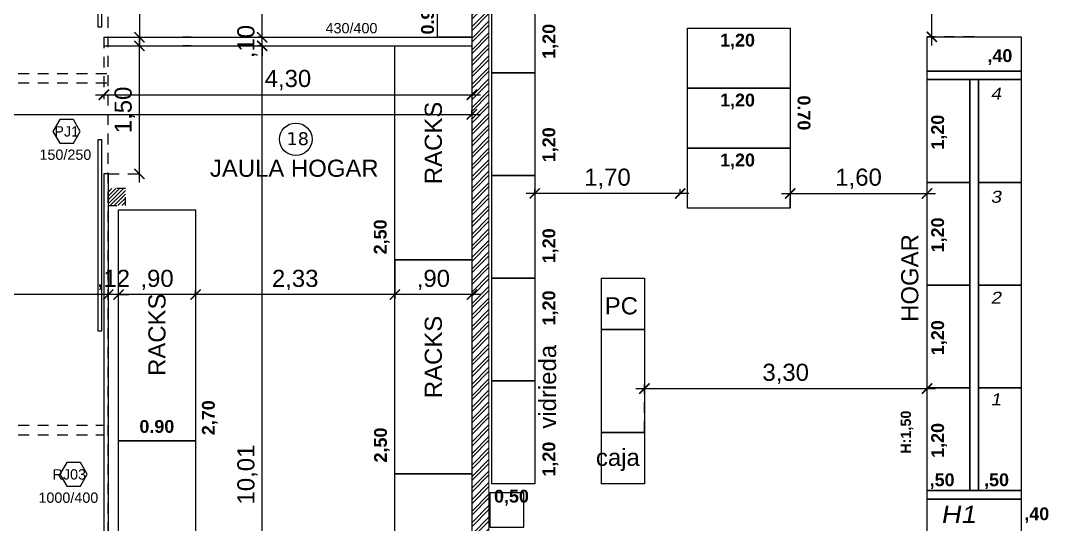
# Model space of a CAD drawing. Header units: metres. Extents: x 1166 to 1459, y -137 to 62.
# Drawn here: x 1274.88 to 1286.89, y -26.49 to -20.61 of the extents above; entities that cross this region are included whole.
import ezdxf

# ---------------------------------------------------------------- set-up
doc = ezdxf.new("R2010")
doc.units = ezdxf.units.M
doc.header["$LTSCALE"] = 0.508
doc.header["$PDMODE"] = 1
doc.header["$PDSIZE"] = -2
doc.linetypes.add('HIDDEN', pattern=[0.375, 0.25, -0.125])
doc.linetypes.add('HIDDEN2', pattern=[0.1875, 0.125, -0.0625])
doc.layers.get('0').update_dxf_attribs({"color": 9})
doc.layers.get('Defpoints').update_dxf_attribs({"color": 9})
for name, color, linetype in [('1-PROY', 9, 'HIDDEN'), ('2-Desig-Carp', 9, 'Continuous'), ('2-texto', 9, 'Continuous'), ('3-tabiques', 9, 'Continuous'), ('4-carpinterias', 9, 'Continuous'), ('7-equipamiento', 9, 'Continuous'), ('8-cota equipam.', 9, 'Continuous'), ('8-cotas-100', 9, 'Continuous'), ('9-Hatch', 9, 'Continuous'), ('arq carpinterias', 9, 'Continuous'), ('Estructura', 9, 'HIDDEN2')]:
    doc.layers.add(name, color=color, linetype=linetype)
doc.styles.add('ARIAL', font='arial.ttf', dxfattribs={"width": 1.15, "oblique": 10})
doc.styles.add('Helvetica (bold)', font='')
doc.styles.add('swiss', font='swissel.ttf')
doc.styles.get('Helvetica (bold)').set_extended_font_data('Helvetica', bold=True)
doc.dimstyles.new('dim-100', dxfattribs={"dimtxt": 0.2, "dimasz": 0.12, "dimexe": 0.05, "dimexo": 0, "dimgap": 0.05, "dimtad": 1, "dimzin": 4, "dimtxsty": 'swiss', "dimblk": 'ARCHTICK', "dimcen": 0.5, "dimdle": 0.1, "dimclrd": 256, "dimclre": 252, "dimclrt": 256, "dimadec": 0, "dimazin": 0, "dimtfac": 1, "dimtix": 1, "dimtmove": 2, "dimatfit": 3, "dimldrblk": 'OPEN30', "dimfxl": 0.05, "dimtolj": 1, "dimtzin": 0, "dimarcsym": 0})

# ---------------------------------------------------------------- blocks, each defined once
blk = doc.blocks.new('_ARCHTICK')
at = {"color": 0, "linetype": 'ByBlock', "const_width": 0.15}
blk.add_lwpolyline([(-0.5, -0.5), (0.5, 0.5)], dxfattribs=at)
blk = doc.blocks.new('*D123')
at = {"layer": '8-cotas-100', "color": 252, "linetype": 'HIDDEN', "lineweight": -2, "transparency": 16777216}
for p, q in [((1283.874, -22.797), (1283.874, -22.577)), ((1285.474, -22.797), (1285.474, -22.577))]:
    blk.add_line(p, q, dxfattribs=at)
at = {"layer": '8-cotas-100', "linetype": 'Continuous', "lineweight": -2, "transparency": 16777216}
blk.add_line((1283.774, -22.627), (1285.574, -22.627), dxfattribs=at)
at = {"layer": 'Defpoints', "color": 0, "linetype": 'Continuous', "transparency": 16777216}
for p in [(1285.474, -22.627), (1283.874, -22.797), (1285.474, -22.797)]:
    blk.add_point(p, dxfattribs=at)
at = {"layer": '8-cotas-100', "linetype": 'Continuous', "lineweight": -2, "transparency": 16777216, "xscale": 0.12, "yscale": 0.12, "zscale": 0.12, "rotation": 180}
blk.add_blockref('_ARCHTICK', (1283.874, -22.627), dxfattribs=at)
at = {"layer": '8-cotas-100', "linetype": 'Continuous', "lineweight": -2, "transparency": 16777216, "xscale": 0.12, "yscale": 0.12, "zscale": 0.12}
blk.add_blockref('_ARCHTICK', (1285.474, -22.627), dxfattribs=at)
at = {"layer": '8-cotas-100', "linetype": 'Continuous', "lineweight": 0, "transparency": 16777216, "insert": (1284.674, -22.455), "char_height": 0.2, "attachment_point": 5, "style": 'swiss'}
blk.add_mtext('\\A1;1,60', dxfattribs=at)
blk = doc.blocks.new('_Open30')
at = {"color": 0, "linetype": 'ByBlock', "lineweight": -2}
for p, q in [((-1, 0.27), (0, 0)), ((0, 0), (-1, -0.27)), ((0, 0), (-1, 0))]:
    blk.add_line(p, q, dxfattribs=at)
blk = doc.blocks.new('*D124')
at = {"layer": '8-cotas-100', "color": 252, "linetype": 'HIDDEN', "lineweight": -2, "transparency": 16777216}
for p, q in [((1280.889, -22.627), (1280.889, -22.577)), ((1282.589, -22.627), (1282.589, -22.577))]:
    blk.add_line(p, q, dxfattribs=at)
at = {"layer": '8-cotas-100', "linetype": 'Continuous', "lineweight": -2, "transparency": 16777216}
blk.add_line((1282.689, -22.627), (1280.789, -22.627), dxfattribs=at)
at = {"layer": 'Defpoints', "color": 0, "linetype": 'Continuous', "transparency": 16777216}
for p in [(1280.889, -22.627), (1280.889, -22.627), (1282.589, -22.627)]:
    blk.add_point(p, dxfattribs=at)
at = {"layer": '8-cotas-100', "linetype": 'Continuous', "lineweight": -2, "transparency": 16777216, "xscale": 0.12, "yscale": 0.12, "zscale": 0.12, "rotation": 180}
blk.add_blockref('_ARCHTICK', (1280.889, -22.627), dxfattribs=at)
at = {"layer": '8-cotas-100', "linetype": 'Continuous', "lineweight": -2, "transparency": 16777216, "xscale": 0.12, "yscale": 0.12, "zscale": 0.12}
blk.add_blockref('_ARCHTICK', (1282.589, -22.627), dxfattribs=at)
at = {"layer": '8-cotas-100', "linetype": 'Continuous', "lineweight": 0, "transparency": 16777216, "insert": (1281.739, -22.455), "char_height": 0.2, "attachment_point": 5, "style": 'swiss'}
blk.add_mtext('\\A1;1,70', dxfattribs=at)
blk = doc.blocks.new('*D125')
at = {"layer": '8-cotas-100', "color": 252, "linetype": 'HIDDEN', "lineweight": -2, "transparency": 16777216}
for p, q in [((1282.171, -25.417), (1282.171, -24.856)), ((1285.474, -25.497), (1285.474, -24.856))]:
    blk.add_line(p, q, dxfattribs=at)
at = {"layer": '8-cotas-100', "linetype": 'Continuous', "lineweight": -2, "transparency": 16777216}
blk.add_line((1282.071, -24.906), (1285.574, -24.906), dxfattribs=at)
at = {"layer": 'Defpoints', "color": 0, "linetype": 'Continuous', "transparency": 16777216}
for p in [(1285.474, -24.906), (1282.171, -25.417), (1285.474, -25.497)]:
    blk.add_point(p, dxfattribs=at)
at = {"layer": '8-cotas-100', "linetype": 'Continuous', "lineweight": -2, "transparency": 16777216, "xscale": 0.12, "yscale": 0.12, "zscale": 0.12, "rotation": 180}
blk.add_blockref('_ARCHTICK', (1282.171, -24.906), dxfattribs=at)
at = {"layer": '8-cotas-100', "linetype": 'Continuous', "lineweight": -2, "transparency": 16777216, "xscale": 0.12, "yscale": 0.12, "zscale": 0.12}
blk.add_blockref('_ARCHTICK', (1285.474, -24.906), dxfattribs=at)
at = {"layer": '8-cotas-100', "linetype": 'Continuous', "lineweight": 0, "transparency": 16777216, "insert": (1283.822, -24.734), "char_height": 0.2, "attachment_point": 5, "style": 'swiss'}
blk.add_mtext('\\A1;3,30', dxfattribs=at)
blk = doc.blocks.new('*D141')
at = {"layer": '8-cotas-100', "color": 252, "linetype": 'HIDDEN', "lineweight": -2, "transparency": 16777216}
for p, q in [((1286.024, -18.617), (1285.48, -18.617)), ((1286.024, -20.797), (1285.48, -20.797))]:
    blk.add_line(p, q, dxfattribs=at)
at = {"layer": '8-cotas-100', "linetype": 'Continuous', "lineweight": -2, "transparency": 16777216}
blk.add_line((1285.53, -20.897), (1285.53, -18.517), dxfattribs=at)
at = {"layer": 'Defpoints', "color": 0, "linetype": 'Continuous', "transparency": 16777216}
for p in [(1285.53, -18.617), (1286.024, -18.617), (1286.024, -20.797)]:
    blk.add_point(p, dxfattribs=at)
at = {"layer": '8-cotas-100', "linetype": 'Continuous', "lineweight": -2, "transparency": 16777216, "xscale": 0.12, "yscale": 0.12, "zscale": 0.12}
for p, rotation in [((1285.53, -18.617), 90), ((1285.53, -20.797), 270)]:
    blk.add_blockref('_ARCHTICK', p, dxfattribs=dict(at, rotation=rotation))
at = {"layer": '8-cotas-100', "linetype": 'Continuous', "lineweight": 0, "transparency": 16777216, "insert": (1285.358, -19.707), "char_height": 0.2, "attachment_point": 5, "rotation": 90, "style": 'swiss'}
blk.add_mtext('\\A1;2,18', dxfattribs=at)
blk = doc.blocks.new('*D363')
at = {"layer": '8-cotas-100', "color": 252, "lineweight": -2, "transparency": 16777216}
for p, q in [((1277.703, -20.903), (1277.653, -20.903)), ((1277.703, -30.917), (1277.653, -30.917))]:
    blk.add_line(p, q, dxfattribs=at)
at = {"layer": '8-cotas-100', "lineweight": -2, "transparency": 16777216}
blk.add_line((1277.703, -31.017), (1277.703, -20.803), dxfattribs=at)
at = {"layer": 'Defpoints', "color": 0, "transparency": 16777216}
for p in [(1277.703, -20.903), (1277.703, -20.903), (1277.703, -30.917)]:
    blk.add_point(p, dxfattribs=at)
at = {"layer": '8-cotas-100', "lineweight": -2, "transparency": 16777216, "xscale": 0.12, "yscale": 0.12, "zscale": 0.12}
for p, rotation in [((1277.703, -20.903), 90), ((1277.703, -30.917), 270)]:
    blk.add_blockref('_ARCHTICK', p, dxfattribs=dict(at, rotation=rotation))
at = {"layer": '8-cotas-100', "transparency": 16777216, "insert": (1277.531, -25.91), "char_height": 0.2, "attachment_point": 5, "rotation": 90, "style": 'swiss'}
blk.add_mtext('\\A1;10,01', dxfattribs=at)
blk = doc.blocks.new('*D364')
at = {"layer": '8-cotas-100', "lineweight": -2, "transparency": 16777216}
for p, q in [((1277.703, -20.803), (1277.703, -20.683)), ((1277.703, -20.903), (1277.703, -20.803)), ((1277.703, -20.903), (1277.703, -21.023))]:
    blk.add_line(p, q, dxfattribs=at)
at = {"layer": '8-cotas-100', "color": 252, "lineweight": -2, "transparency": 16777216}
for p, q in [((1277.703, -20.803), (1277.653, -20.803)), ((1277.703, -20.903), (1277.653, -20.903))]:
    blk.add_line(p, q, dxfattribs=at)
at = {"layer": 'Defpoints', "color": 0, "transparency": 16777216}
for p in [(1277.703, -20.803), (1277.703, -20.803), (1277.703, -20.903)]:
    blk.add_point(p, dxfattribs=at)
at = {"layer": '8-cotas-100', "lineweight": -2, "transparency": 16777216, "xscale": 0.12, "yscale": 0.12, "zscale": 0.12}
for p, rotation in [((1277.703, -20.803), 270), ((1277.703, -20.903), 90)]:
    blk.add_blockref('_ARCHTICK', p, dxfattribs=dict(at, rotation=rotation))
at = {"layer": '8-cotas-100', "transparency": 16777216, "insert": (1277.531, -20.853), "char_height": 0.2, "attachment_point": 5, "rotation": 90, "style": 'swiss'}
blk.add_mtext('\\A1;,10', dxfattribs=at)
blk = doc.blocks.new('*D365')
at = {"layer": '8-cotas-100', "lineweight": -2, "transparency": 16777216}
blk.add_line((1277.703, -20.903), (1277.703, -14.403), dxfattribs=at)
at = {"layer": '8-cotas-100', "color": 252, "lineweight": -2, "transparency": 16777216}
for p, q in [((1277.703, -14.503), (1277.653, -14.503)), ((1277.703, -20.803), (1277.653, -20.803))]:
    blk.add_line(p, q, dxfattribs=at)
at = {"layer": 'Defpoints', "color": 0, "transparency": 16777216}
for p in [(1277.703, -14.503), (1277.703, -14.503), (1277.703, -20.803)]:
    blk.add_point(p, dxfattribs=at)
at = {"layer": '8-cotas-100', "lineweight": -2, "transparency": 16777216, "xscale": 0.12, "yscale": 0.12, "zscale": 0.12}
for p, rotation in [((1277.703, -14.503), 90), ((1277.703, -20.803), 270)]:
    blk.add_blockref('_ARCHTICK', p, dxfattribs=dict(at, rotation=rotation))
at = {"layer": '8-cotas-100', "transparency": 16777216, "insert": (1277.531, -17.653), "char_height": 0.2, "attachment_point": 5, "rotation": 90, "style": 'swiss'}
blk.add_mtext('\\A1;6,30', dxfattribs=at)
blk = doc.blocks.new('*D376')
at = {"layer": '8-cotas-100', "color": 252, "lineweight": -2, "transparency": 16777216}
for p, q in [((1279.254, -23.403), (1279.254, -23.858)), ((1280.154, -23.403), (1280.154, -23.858))]:
    blk.add_line(p, q, dxfattribs=at)
at = {"layer": '8-cotas-100', "lineweight": -2, "transparency": 16777216}
blk.add_line((1280.254, -23.808), (1279.154, -23.808), dxfattribs=at)
at = {"layer": 'Defpoints', "color": 0, "transparency": 16777216}
for p in [(1279.254, -23.403), (1280.154, -23.403), (1279.254, -23.808)]:
    blk.add_point(p, dxfattribs=at)
at = {"layer": '8-cotas-100', "lineweight": -2, "transparency": 16777216, "xscale": 0.12, "yscale": 0.12, "zscale": 0.12, "rotation": 180}
blk.add_blockref('_ARCHTICK', (1279.254, -23.808), dxfattribs=at)
at = {"layer": '8-cotas-100', "lineweight": -2, "transparency": 16777216, "xscale": 0.12, "yscale": 0.12, "zscale": 0.12}
blk.add_blockref('_ARCHTICK', (1280.154, -23.808), dxfattribs=at)
at = {"layer": '8-cotas-100', "transparency": 16777216, "insert": (1279.704, -23.637), "char_height": 0.2, "attachment_point": 5, "style": 'swiss'}
blk.add_mtext('\\A1;,90', dxfattribs=at)
blk = doc.blocks.new('*D377')
at = {"layer": '8-cotas-100', "color": 252, "lineweight": -2, "transparency": 16777216}
for p, q in [((1279.254, -23.403), (1279.254, -23.858)), ((1276.924, -23.808), (1276.924, -23.758))]:
    blk.add_line(p, q, dxfattribs=at)
at = {"layer": '8-cotas-100', "lineweight": -2, "transparency": 16777216}
blk.add_line((1279.354, -23.808), (1276.824, -23.808), dxfattribs=at)
at = {"layer": 'Defpoints', "color": 0, "transparency": 16777216}
for p in [(1279.254, -23.403), (1276.924, -23.808), (1276.924, -23.808)]:
    blk.add_point(p, dxfattribs=at)
at = {"layer": '8-cotas-100', "lineweight": -2, "transparency": 16777216, "xscale": 0.12, "yscale": 0.12, "zscale": 0.12, "rotation": 180}
blk.add_blockref('_ARCHTICK', (1276.924, -23.808), dxfattribs=at)
at = {"layer": '8-cotas-100', "lineweight": -2, "transparency": 16777216, "xscale": 0.12, "yscale": 0.12, "zscale": 0.12}
blk.add_blockref('_ARCHTICK', (1279.254, -23.808), dxfattribs=at)
at = {"layer": '8-cotas-100', "transparency": 16777216, "insert": (1278.089, -23.637), "char_height": 0.2, "attachment_point": 5, "style": 'swiss'}
blk.add_mtext('\\A1;2,33', dxfattribs=at)
blk = doc.blocks.new('*D378')
at = {"layer": '8-cotas-100', "color": 252, "lineweight": -2, "transparency": 16777216}
for p, q in [((1276.024, -23.808), (1276.024, -23.758)), ((1276.924, -23.808), (1276.924, -23.758))]:
    blk.add_line(p, q, dxfattribs=at)
at = {"layer": '8-cotas-100', "lineweight": -2, "transparency": 16777216}
blk.add_line((1277.024, -23.808), (1275.924, -23.808), dxfattribs=at)
at = {"layer": 'Defpoints', "color": 0, "transparency": 16777216}
for p in [(1276.024, -23.808), (1276.024, -23.808), (1276.924, -23.808)]:
    blk.add_point(p, dxfattribs=at)
at = {"layer": '8-cotas-100', "lineweight": -2, "transparency": 16777216, "xscale": 0.12, "yscale": 0.12, "zscale": 0.12, "rotation": 180}
blk.add_blockref('_ARCHTICK', (1276.024, -23.808), dxfattribs=at)
at = {"layer": '8-cotas-100', "lineweight": -2, "transparency": 16777216, "xscale": 0.12, "yscale": 0.12, "zscale": 0.12}
blk.add_blockref('_ARCHTICK', (1276.924, -23.808), dxfattribs=at)
at = {"layer": '8-cotas-100', "transparency": 16777216, "insert": (1276.474, -23.637), "char_height": 0.2, "attachment_point": 5, "style": 'swiss'}
blk.add_mtext('\\A1;,90', dxfattribs=at)
blk = doc.blocks.new('*D379')
at = {"layer": '8-cotas-100', "color": 252, "lineweight": -2, "transparency": 16777216}
for p, q in [((1275.904, -23.808), (1275.904, -23.758)), ((1276.024, -23.808), (1276.024, -23.758))]:
    blk.add_line(p, q, dxfattribs=at)
at = {"layer": '8-cotas-100', "lineweight": -2, "transparency": 16777216}
for p, q in [((1275.904, -23.808), (1275.784, -23.808)), ((1276.024, -23.808), (1275.904, -23.808)), ((1276.024, -23.808), (1276.144, -23.808))]:
    blk.add_line(p, q, dxfattribs=at)
at = {"layer": 'Defpoints', "color": 0, "transparency": 16777216}
for p in [(1275.904, -23.808), (1275.904, -23.808), (1276.024, -23.808)]:
    blk.add_point(p, dxfattribs=at)
at = {"layer": '8-cotas-100', "lineweight": -2, "transparency": 16777216, "xscale": 0.12, "yscale": 0.12, "zscale": 0.12}
blk.add_blockref('_ARCHTICK', (1275.904, -23.808), dxfattribs=at)
at = {"layer": '8-cotas-100', "lineweight": -2, "transparency": 16777216, "xscale": 0.12, "yscale": 0.12, "zscale": 0.12, "rotation": 180}
blk.add_blockref('_ARCHTICK', (1276.024, -23.808), dxfattribs=at)
at = {"layer": '8-cotas-100', "transparency": 16777216, "insert": (1275.964, -23.637), "char_height": 0.2, "attachment_point": 5, "style": 'swiss'}
blk.add_mtext('\\A1;,12', dxfattribs=at)
blk = doc.blocks.new('*D389')
at = {"layer": '8-cotas-100', "color": 252, "lineweight": -2, "transparency": 16777216}
for p, q in [((1265.999, -23.808), (1265.999, -23.758)), ((1275.904, -23.808), (1275.904, -23.758))]:
    blk.add_line(p, q, dxfattribs=at)
at = {"layer": '8-cotas-100', "lineweight": -2, "transparency": 16777216}
blk.add_line((1276.004, -23.808), (1265.899, -23.808), dxfattribs=at)
at = {"layer": 'Defpoints', "color": 0, "transparency": 16777216}
for p in [(1265.999, -23.808), (1265.999, -23.808), (1275.904, -23.808)]:
    blk.add_point(p, dxfattribs=at)
at = {"layer": '8-cotas-100', "lineweight": -2, "transparency": 16777216, "xscale": 0.12, "yscale": 0.12, "zscale": 0.12, "rotation": 180}
blk.add_blockref('_ARCHTICK', (1265.999, -23.808), dxfattribs=at)
at = {"layer": '8-cotas-100', "lineweight": -2, "transparency": 16777216, "xscale": 0.12, "yscale": 0.12, "zscale": 0.12}
blk.add_blockref('_ARCHTICK', (1275.904, -23.808), dxfattribs=at)
at = {"layer": '8-cotas-100', "transparency": 16777216, "insert": (1270.951, -23.637), "char_height": 0.2, "attachment_point": 5, "style": 'swiss'}
blk.add_mtext('\\A1;9,91', dxfattribs=at)
blk = doc.blocks.new('*D394')
at = {"layer": '8-cotas-100', "lineweight": -2, "transparency": 16777216}
blk.add_line((1265.899, -21.703), (1280.254, -21.703), dxfattribs=at)
at = {"layer": '8-cotas-100', "color": 252, "lineweight": -2, "transparency": 16777216}
for p, q in [((1265.999, -21.703), (1265.999, -21.653)), ((1280.154, -21.703), (1280.154, -21.653))]:
    blk.add_line(p, q, dxfattribs=at)
at = {"layer": 'Defpoints', "color": 0, "transparency": 16777216}
for p in [(1265.999, -21.703), (1280.154, -21.703), (1280.154, -21.703)]:
    blk.add_point(p, dxfattribs=at)
at = {"layer": '8-cotas-100', "lineweight": -2, "transparency": 16777216, "xscale": 0.12, "yscale": 0.12, "zscale": 0.12, "rotation": 180}
blk.add_blockref('_ARCHTICK', (1265.999, -21.703), dxfattribs=at)
at = {"layer": '8-cotas-100', "lineweight": -2, "transparency": 16777216, "xscale": 0.12, "yscale": 0.12, "zscale": 0.12}
blk.add_blockref('_ARCHTICK', (1280.154, -21.703), dxfattribs=at)
at = {"layer": '8-cotas-100', "transparency": 16777216, "insert": (1273.076, -21.531), "char_height": 0.2, "attachment_point": 5, "style": 'swiss'}
blk.add_mtext('\\A1;14,16', dxfattribs=at)
blk = doc.blocks.new('*D539')
at = {"layer": '8-cotas-100', "color": 252, "linetype": 'HIDDEN', "lineweight": -2, "transparency": 16777216}
for p, q in [((1275.854, -20.803), (1275.854, -21.524)), ((1280.154, -20.803), (1280.154, -21.524))]:
    blk.add_line(p, q, dxfattribs=at)
at = {"layer": '8-cotas-100', "lineweight": -2, "transparency": 16777216}
blk.add_line((1275.754, -21.474), (1280.254, -21.474), dxfattribs=at)
at = {"layer": 'Defpoints', "color": 0, "transparency": 16777216}
for p in [(1275.854, -20.803), (1280.154, -20.803), (1280.154, -21.474)]:
    blk.add_point(p, dxfattribs=at)
at = {"layer": '8-cotas-100', "lineweight": -2, "transparency": 16777216, "xscale": 0.12, "yscale": 0.12, "zscale": 0.12, "rotation": 180}
blk.add_blockref('_ARCHTICK', (1275.854, -21.474), dxfattribs=at)
at = {"layer": '8-cotas-100', "lineweight": -2, "transparency": 16777216, "xscale": 0.12, "yscale": 0.12, "zscale": 0.12}
blk.add_blockref('_ARCHTICK', (1280.154, -21.474), dxfattribs=at)
at = {"layer": '8-cotas-100', "transparency": 16777216, "insert": (1278.004, -21.302), "char_height": 0.2, "attachment_point": 5, "style": 'swiss'}
blk.add_mtext('\\A1;4,30', dxfattribs=at)
blk = doc.blocks.new('*D540')
at = {"layer": '8-cotas-100', "color": 252, "linetype": 'HIDDEN', "lineweight": -2, "transparency": 16777216}
for p, q in [((1275.904, -20.903), (1276.318, -20.903)), ((1275.904, -22.399), (1276.318, -22.399))]:
    blk.add_line(p, q, dxfattribs=at)
at = {"layer": '8-cotas-100', "lineweight": -2, "transparency": 16777216}
blk.add_line((1276.268, -22.499), (1276.268, -20.803), dxfattribs=at)
at = {"layer": 'Defpoints', "color": 0, "transparency": 16777216}
for p in [(1275.904, -20.903), (1276.268, -20.903), (1275.904, -22.399)]:
    blk.add_point(p, dxfattribs=at)
at = {"layer": '8-cotas-100', "lineweight": -2, "transparency": 16777216, "xscale": 0.12, "yscale": 0.12, "zscale": 0.12}
for p, rotation in [((1276.268, -20.903), 90), ((1276.268, -22.399), 270)]:
    blk.add_blockref('_ARCHTICK', p, dxfattribs=dict(at, rotation=rotation))
at = {"layer": '8-cotas-100', "transparency": 16777216, "insert": (1276.096, -21.651), "char_height": 0.2, "attachment_point": 5, "rotation": 90, "style": 'swiss'}
blk.add_mtext('\\A1;1,50', dxfattribs=at)
blk = doc.blocks.new('*D541')
at = {"layer": '8-cotas-100', "lineweight": -2, "transparency": 16777216}
blk.add_line((1276.268, -19.203), (1276.268, -20.903), dxfattribs=at)
at = {"layer": '8-cotas-100', "color": 252, "linetype": 'HIDDEN', "lineweight": -2, "transparency": 16777216}
for p, q in [((1275.904, -19.303), (1276.318, -19.303)), ((1275.904, -20.803), (1276.318, -20.803))]:
    blk.add_line(p, q, dxfattribs=at)
at = {"layer": 'Defpoints', "color": 0, "transparency": 16777216}
for p in [(1275.904, -19.303), (1275.904, -20.803), (1276.268, -20.803)]:
    blk.add_point(p, dxfattribs=at)
at = {"layer": '8-cotas-100', "lineweight": -2, "transparency": 16777216, "xscale": 0.12, "yscale": 0.12, "zscale": 0.12}
for p, rotation in [((1276.268, -19.303), 90), ((1276.268, -20.803), 270)]:
    blk.add_blockref('_ARCHTICK', p, dxfattribs=dict(at, rotation=rotation))
at = {"layer": '8-cotas-100', "transparency": 16777216, "insert": (1276.096, -20.053), "char_height": 0.2, "attachment_point": 5, "rotation": 90, "style": 'swiss'}
blk.add_mtext('\\A1;1,50', dxfattribs=at)

msp = doc.modelspace()

# ---------------------------------------------------------------- hatches: boundary and pattern name
at = {"layer": '9-Hatch', "lineweight": 0}
h = msp.add_hatch(dxfattribs=at)
h.set_pattern_fill('ANSI32', color=256, scale=0.01)
h.paths.add_polyline_path([(1280.354, -12.371), (1280.314, -12.371), (1280.314, -12.418), (1280.304, -12.418), (1280.304, -12.371), (1280.154, -12.371), (1280.154, -12.418), (1280.154, -20.903), (1280.157, -20.903), (1280.157, -23.403), (1280.154, -33.617), (1280.154, -33.791), (1280.354, -33.792)])
at = {"layer": 'Estructura'}
h = msp.add_hatch(dxfattribs=at)
h.set_pattern_fill('ANSI31', color=256, scale=0.01)
h.set_pattern_definition([(45, (0, -16.718833), (-0.0224506403, 0.0224506403), [])])
h.paths.add_polyline_path([(1275.904, -22.769), (1276.104, -22.769), (1276.104, -22.569), (1275.904, -22.569)])

# ---------------------------------------------------------------- linework, layer by layer
at = {"layer": '1-PROY'}
for p, q in [((1275.904, -37.717), (1275.904, -0.667)), ((1265.999, -21.225), (1275.904, -21.225)), ((1265.999, -21.335), (1275.904, -21.335)), ((1265.999, -25.335), (1275.854, -25.335)), ((1265.999, -25.445), (1275.854, -25.445))]:
    msp.add_line(p, q, dxfattribs=at)
at = {"layer": '2-texto'}
msp.add_circle((1278.096, -21.994), 0.19, dxfattribs=at)
at = {"layer": '3-tabiques', "linetype": 'Continuous', "lineweight": 0}
for p, q in [((1280.154, -33.791), (1280.154, -12.371)), ((1280.354, -33.792), (1280.354, -12.371))]:
    msp.add_line(p, q, dxfattribs=at)
at = {"layer": '4-carpinterias'}
for p, q in [((1275.854, -20.803), (1280.154, -20.803)), ((1275.854, -20.803), (1275.854, -20.903)), ((1275.854, -20.903), (1280.154, -20.903)), ((1276.874, -20.803), (1276.774, -20.803)), ((1276.874, -20.903), (1276.774, -20.903)), ((1275.904, -22.399), (1275.854, -22.399)), ((1275.854, -22.399), (1275.854, -30.917)), ((1275.904, -22.399), (1275.904, -30.917))]:
    msp.add_line(p, q, dxfattribs=at)
for points in [[(1275.827, -18.445), (1275.783, -18.445), (1275.783, -20.68), (1275.827, -20.68)], [(1275.827, -21.999), (1275.783, -21.999), (1275.783, -24.233), (1275.827, -24.233)]]:
    msp.add_lwpolyline(points, close=True, dxfattribs=at)
at = {"layer": '7-equipamiento'}
for points in [[(1280.154, -20.803), (1279.754, -20.803), (1279.754, -19.903), (1280.154, -19.903)], [(1280.889, -20.017), (1280.889, -21.217), (1280.389, -21.217), (1280.389, -20.017)], [(1283.874, -21.397), (1282.674, -21.397), (1282.674, -20.697), (1283.874, -20.697)], [(1280.154, -23.403), (1280.154, -23.403), (1279.254, -23.403), (1279.254, -23.403), (1279.254, -20.903), (1279.254, -20.903), (1280.154, -20.903), (1280.154, -20.903)], [(1286.574, -20.797), (1286.574, -21.197), (1285.474, -21.197), (1285.474, -20.797)], [(1280.889, -21.217), (1280.889, -22.417), (1280.389, -22.417), (1280.389, -21.217)], [(1286.574, -21.197), (1286.574, -21.297), (1285.474, -21.297), (1285.474, -21.197)], [(1285.974, -21.297), (1285.974, -22.497), (1285.474, -22.497), (1285.474, -21.297)], [(1286.074, -21.297), (1286.074, -26.097), (1285.974, -26.097), (1285.974, -21.297)], [(1286.574, -21.297), (1286.574, -22.497), (1286.074, -22.497), (1286.074, -21.297)], [(1283.874, -22.097), (1282.674, -22.097), (1282.674, -21.397), (1283.874, -21.397)], [(1283.874, -22.797), (1282.674, -22.797), (1282.674, -22.097), (1283.874, -22.097)], [(1280.889, -22.417), (1280.889, -23.617), (1280.389, -23.617), (1280.389, -22.417)], [(1285.974, -22.497), (1285.974, -23.697), (1285.474, -23.697), (1285.474, -22.497)], [(1286.574, -22.497), (1286.574, -23.697), (1286.074, -23.697), (1286.074, -22.497)], [(1276.924, -25.517), (1276.924, -25.517), (1276.024, -25.517), (1276.024, -25.517), (1276.024, -22.817), (1276.024, -22.817), (1276.924, -22.817), (1276.924, -22.817)], [(1280.154, -25.903), (1280.154, -25.903), (1279.254, -25.903), (1279.254, -25.903), (1279.254, -23.403), (1279.254, -23.403), (1280.154, -23.403), (1280.154, -23.403)], [(1280.889, -23.617), (1280.889, -24.817), (1280.389, -24.817), (1280.389, -23.617)], [(1282.171, -23.617), (1282.171, -24.217), (1281.671, -24.217), (1281.671, -23.617)], [(1285.974, -23.697), (1285.974, -24.897), (1285.474, -24.897), (1285.474, -23.697)], [(1286.574, -23.697), (1286.574, -24.897), (1286.074, -24.897), (1286.074, -23.697)], [(1282.171, -24.217), (1282.171, -25.417), (1281.671, -25.417), (1281.671, -24.217)], [(1280.889, -24.817), (1280.889, -26.017), (1280.389, -26.017), (1280.389, -24.817)], [(1285.974, -24.897), (1285.974, -26.097), (1285.474, -26.097), (1285.474, -24.897)], [(1286.574, -24.897), (1286.574, -26.097), (1286.074, -26.097), (1286.074, -24.897)], [(1282.171, -25.417), (1282.171, -26.017), (1281.671, -26.017), (1281.671, -25.417)], [(1276.924, -28.217), (1276.924, -28.217), (1276.024, -28.217), (1276.024, -28.217), (1276.024, -25.517), (1276.024, -25.517), (1276.924, -25.517), (1276.924, -25.517)], [(1280.154, -28.403), (1280.154, -28.403), (1279.254, -28.403), (1279.254, -28.403), (1279.254, -25.903), (1279.254, -25.903), (1280.154, -25.903), (1280.154, -25.903)], [(1280.363, -26.123), (1280.363, -26.523), (1280.763, -26.523), (1280.763, -26.123)], [(1286.574, -26.097), (1286.574, -26.197), (1285.474, -26.197), (1285.474, -26.097)], [(1286.574, -26.197), (1286.574, -26.597), (1285.474, -26.597), (1285.474, -26.197)]]:
    msp.add_lwpolyline(points, close=True, dxfattribs=at)
at = {"layer": '8-cotas-100'}
msp.add_point((1275.154, -23.212), dxfattribs=at)
at = {"layer": 'arq carpinterias'}
for points in [[(1275.577, -21.902), (1275.497, -21.763), (1275.338, -21.763), (1275.258, -21.902), (1275.338, -22.04), (1275.497, -22.04)], [(1275.658, -25.907), (1275.578, -25.769), (1275.419, -25.769), (1275.339, -25.907), (1275.419, -26.045), (1275.578, -26.045)]]:
    msp.add_lwpolyline(points, close=True, dxfattribs=at)
at = {"layer": 'Estructura'}
msp.add_lwpolyline([(1275.904, -22.769), (1276.104, -22.769), (1276.104, -22.569), (1275.904, -22.569)], close=True, dxfattribs=at)

# ---------------------------------------------------------------- texts
at = {"layer": '2-Desig-Carp', "char_height": 0.12, "width": 5.11385, "attachment_point": 3, "style": 'swiss'}
for s, insert in [('\\pi-0.36,l0.48,t0.48;{\\fArial|b0|i0|c0|p34;430/400}', (1279.05, -20.636)), ('PJ1', (1275.563, -21.842)), ('\\pi-0.36,l0.48,t0.48;{\\fArial|b0|i0|c0|p34;150/250}', (1275.706, -22.114)), ('RJ03', (1275.644, -25.848)), ('\\pi-0.36,l0.48,t0.48;{\\fArial|b0|i0|c0|p34;1000/400}', (1275.787, -26.12))]:
    msp.add_mtext(s, dxfattribs=dict(at, insert=insert))
at = {"layer": '2-texto', "style": 'swiss'}
for s, p in [('RACKS', (1279.803, -22.518)), ('RACKS', (1276.573, -24.758)), ('RACKS', (1279.803, -25.018)), ('vidrieda', (1281.139, -25.374))]:
    msp.add_text(s, height=0.2, rotation=90, dxfattribs=at).set_placement(p)
for s, p in [('PC', (1281.707, -24.039)), ('caja', (1281.604, -25.809))]:
    msp.add_text(s, height=0.2, dxfattribs=at).set_placement(p)
for s, insert, char_height, width, attachment_point in [('{\\fVerdana|b0|i0|c0|p34;18}', (1277.988, -22.065), 0.15, 0.29475, 7), ('\\pi0.20425;{\\fArial|b0|i0|c0|p34;JAULA HOGAR}', (1276.888, -22.232), 0.2, 2.36921, 1)]:
    msp.add_mtext(s, dxfattribs=dict(at, insert=insert, char_height=char_height, width=width, attachment_point=attachment_point))
at = {"layer": '2-texto', "insert": (1285.172, -24.375), "char_height": 0.2, "width": 1.49537, "attachment_point": 1, "rotation": 90, "style": 'swiss'}
msp.add_mtext('\\pi0.24837;{\\fArial|b0|i0|c0|p34;HOGAR}', dxfattribs=at)
at = {"layer": '7-equipamiento', "attachment_point": 1, "line_spacing_factor": 0.843168, "style": 'ARIAL'}
for s, insert, char_height in [('4', (1286.216, -21.391), 0.14), ('3', (1286.216, -22.595), 0.14), ('2', (1286.216, -23.775), 0.14), ('1', (1286.216, -24.962), 0.14), ('H1', (1285.634, -26.275), 0.2)]:
    msp.add_mtext(s, dxfattribs=dict(at, insert=insert, char_height=char_height))
at = {"layer": '7-equipamiento', "insert": (1285.166, -26.099, 0), "char_height": 0.12, "attachment_point": 1, "rotation": 90, "style": 'Helvetica (bold)'}
msp.add_mtext_dynamic_manual_height_columns('\\pi0.38638; H:1,50', width=1.43562, gutter_width=1, heights=[0.202], dxfattribs=at)
at = {"layer": '8-cota equipam.', "lineweight": 0, "style": 'Helvetica (bold)'}
for s, rotation, p in [('0.90', 90, (1279.711, -20.77)), ('1,20', 90, (1281.129, -21.054)), ('0.70', 270, (1283.961, -21.482)), ('1,20', 90, (1285.673, -22.115)), ('1,20', 90, (1281.129, -22.262)), ('2,50', 90, (1279.158, -23.338)), ('1,20', 90, (1285.673, -23.315)), ('1,20', 90, (1281.129, -23.442)), ('1,20', 90, (1281.129, -24.168)), ('1,20', 90, (1285.673, -24.515)), ('2,70', 90, (1277.149, -25.45)), ('1,20', 90, (1285.673, -25.715)), ('2,50', 90, (1279.161, -25.769)), ('1,20', 90, (1281.129, -25.934))]:
    msp.add_text(s, height=0.1499, rotation=rotation, dxfattribs=at).set_placement(p)
for s, p in [('1,20', (1283.055, -20.911)), (',40', (1286.18, -21.092)), ('1,20', (1283.055, -21.611)), ('1,20', (1283.055, -22.311)), ('0.90', (1276.268, -25.423)), (',50', (1285.505, -26.046)), (',50', (1286.141, -26.046)), ('0,50', (1280.413, -26.238)), (',40', (1286.611, -26.443))]:
    msp.add_text(s, height=0.1499, dxfattribs=at).set_placement(p)

# ---------------------------------------------------------------- dimensions: what is measured, and where the dimension line sits
at = {"layer": '8-cotas-100'}
for base, p1, p2, picture, middle in [((1277.703, -14.503), (1277.703, -20.803), (1277.703, -14.503), '*D365', (1277.531, -17.653)), ((1276.268, -20.803), (1275.904, -19.303), (1275.904, -20.803), '*D541', (1276.096, -20.053)), ((1277.703, -20.803), (1277.703, -20.903), (1277.703, -20.803), '*D364', (1277.531, -20.853)), ((1276.268, -20.903), (1275.904, -22.399), (1275.904, -20.903), '*D540', (1276.096, -21.651)), ((1277.703, -20.903), (1277.703, -30.917), (1277.703, -20.903), '*D363', (1277.531, -25.91))]:
    dim = msp.add_linear_dim(base=base, p1=p1, p2=p2, angle=90, dimstyle='dim-100', dxfattribs=at)
    dim.commit()
    dim.dimension.update_dxf_attribs({"geometry": picture, "text_midpoint": middle})
at = {"layer": '8-cotas-100', "linetype": 'Continuous', "lineweight": 0}
dim = msp.add_linear_dim(base=(1285.53, -18.617), p1=(1286.024, -20.797), p2=(1286.024, -18.617), angle=90, dimstyle='dim-100', dxfattribs=at)
dim.commit()
dim.dimension.update_dxf_attribs({"geometry": '*D141', "text_midpoint": (1285.358, -19.707)})
at = {"layer": '8-cotas-100'}
for base, p1, p2, picture, middle in [((1280.154, -21.474), (1275.854, -20.803), (1280.154, -20.803), '*D539', (1278.004, -21.302)), ((1280.153612736, -21.70304768), (1265.998612736, -21.70304768), (1280.153612736, -21.70304768), '*D394', (1273.076112736, -21.531479052)), ((1276.924, -23.808), (1279.254, -23.403), (1276.924, -23.808), '*D377', (1278.089, -23.637)), ((1279.254, -23.808), (1280.154, -23.403), (1279.254, -23.403), '*D376', (1279.704, -23.637)), ((1265.998612736, -23.808349269), (1275.903612736, -23.808349269), (1265.998612736, -23.808349269), '*D389', (1270.951112736, -23.636780642)), ((1275.904, -23.808), (1276.024, -23.808), (1275.904, -23.808), '*D379', (1275.964, -23.637)), ((1276.024, -23.808), (1276.924, -23.808), (1276.024, -23.808), '*D378', (1276.474, -23.637))]:
    dim = msp.add_linear_dim(base=base, p1=p1, p2=p2, dimstyle='dim-100', dxfattribs=at)
    dim.commit()
    dim.dimension.update_dxf_attribs({"geometry": picture, "text_midpoint": middle})
at = {"layer": '8-cotas-100', "linetype": 'Continuous', "lineweight": 0}
for base, p1, p2, picture, middle in [((1280.889, -22.627), (1282.589, -22.627), (1280.889, -22.627), '*D124', (1281.739, -22.455)), ((1285.474, -22.627), (1283.874, -22.797), (1285.474, -22.797), '*D123', (1284.674, -22.455)), ((1285.474, -24.906), (1282.171, -25.417), (1285.474, -25.497), '*D125', (1283.822, -24.734))]:
    dim = msp.add_linear_dim(base=base, p1=p1, p2=p2, dimstyle='dim-100', dxfattribs=at)
    dim.commit()
    dim.dimension.update_dxf_attribs({"geometry": picture, "text_midpoint": middle})

doc.saveas('drawing.dxf')
